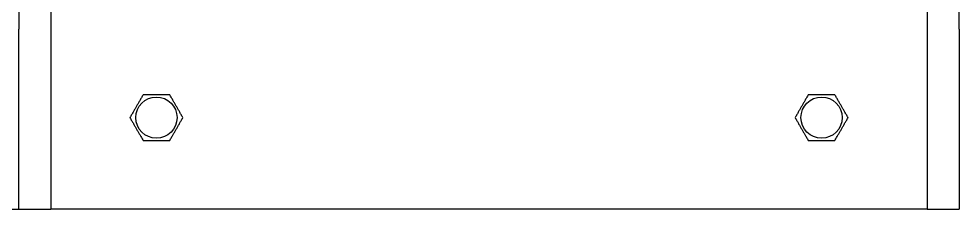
# Model space of a CAD drawing. Header units: millimetres. Extents: x -383313 to -161684, y -117025 to 99224.
# Drawn here: x -326297.5 to -326092.5, y 28482.6 to 28524.1 of the extents above; entities that cross this region are included whole.
import ezdxf

# ---------------------------------------------------------------- set-up
doc = ezdxf.new("R2010")
doc.units = ezdxf.units.MM
doc.header["$MEASUREMENT"] = 0
doc.layers.add('PV-55E8', color=7, linetype='Continuous')

# ---------------------------------------------------------------- blocks, each defined once
blk = doc.blocks.new('*U123')
at = {"layer": 'PV-55E8', "color": 3}
for p, q in [((-189.5, -523.38), (-189.5, -534.08)), ((-182.5, -523.38), (-182.5, -573.38)), ((8.5, -523.38), (8.5, -573.38)), ((15.5, -534.08), (15.5, -523.38)), ((-189.5, -573.38), (-189.5, -534.08)), ((15.5, -534.08), (15.5, -573.38)), ((-195.2, -573.38), (-189.5, -573.38)), ((-189.5, -573.38), (-182.5, -573.38)), ((8.5, -573.38), (-182.5, -573.38)), ((8.5, -573.38), (15.5, -573.38))]:
    blk.add_line(p, q, dxfattribs=at)
for centre in [(-159.5, -553.38), (-14.5, -553.38)]:
    blk.add_circle(centre, 4.5, dxfattribs=at)
for points in [[(-162.39, -548.38), (-163.83, -550.88), (-165.27, -553.38)], [(-156.61, -548.38), (-159.5, -548.38), (-162.39, -548.38)], [(-153.73, -553.38), (-155.17, -550.88), (-156.61, -548.38)], [(-17.39, -548.38), (-18.83, -550.88), (-20.27, -553.38)], [(-11.61, -548.38), (-14.5, -548.38), (-17.39, -548.38)], [(-8.73, -553.38), (-10.17, -550.88), (-11.61, -548.38)], [(-165.27, -553.38), (-163.83, -555.88), (-162.39, -558.38)], [(-156.61, -558.38), (-155.17, -555.88), (-153.73, -553.38)], [(-20.27, -553.38), (-18.83, -555.88), (-17.39, -558.38)], [(-11.61, -558.38), (-10.17, -555.88), (-8.73, -553.38)], [(-162.39, -558.38), (-159.5, -558.38), (-156.61, -558.38)], [(-17.39, -558.38), (-14.5, -558.38), (-11.61, -558.38)]]:
    blk.add_rational_spline(points, [1.38309954712, 1.59706579169, 1.38309954712], degree=2, dxfattribs=at)

msp = doc.modelspace()

# ---------------------------------------------------------------- block references
msp.add_blockref('*U123', (-326107.95318, 29055.92803))

doc.saveas('drawing.dxf')
